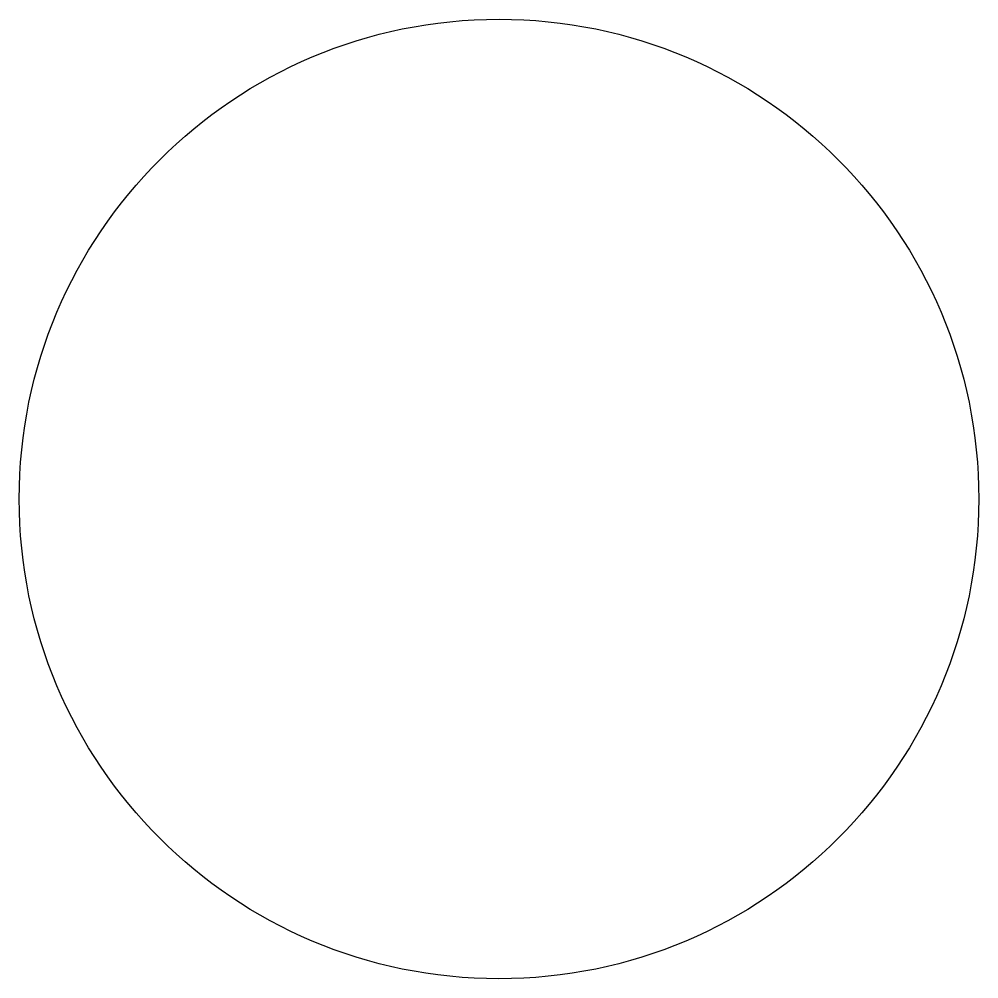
# Model space of a CAD drawing. Header units: millimetres. Extents: x -45.9 to 45.9, y -45.9 to 45.9.
import ezdxf

# ---------------------------------------------------------------- set-up
doc = ezdxf.new("R2010")
doc.units = ezdxf.units.MM
doc.layers.add('CUT', color=7, linetype='Continuous')

msp = doc.modelspace()

# ---------------------------------------------------------------- linework, layer by layer
at = {"layer": 'CUT'}
msp.add_circle((0, 0), 45.9, dxfattribs=at)

doc.saveas('drawing.dxf')
